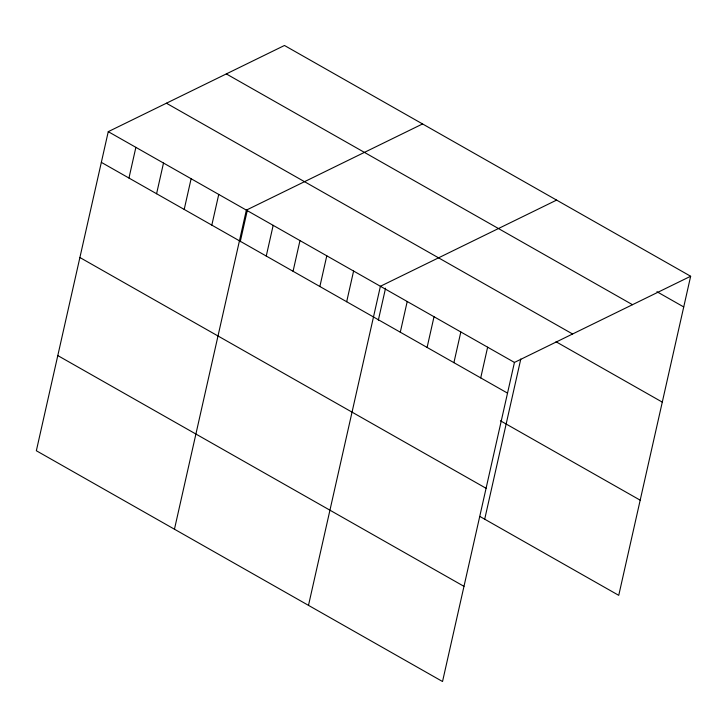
<?xml version="1.0" encoding="UTF-8"?>
<svg xmlns="http://www.w3.org/2000/svg" width="727" height="727" viewBox="0 0 727 727"><rect width="100%" height="100%" fill="white"/><g stroke="black" fill="none" stroke-linecap="round" stroke-linejoin="round"><path stroke-width="1.09" d="M108.259 131.66L36.35 450.749L442.534 681.517L514.443 362.428L690.65 276.251L284.466 45.483L108.259 131.66L514.443 362.428M128.961 178.051L135.876 147.345M156.587 193.736L163.502 163.039M184.204 209.431L191.119 178.733M211.821 225.125L218.745 194.427M174.453 529.211L246.362 210.121L422.569 123.944M240.246 241.691L247.453 209.721M266.255 256.049L273.17 225.352M293.063 271.28L299.978 240.582M319.871 286.511L326.786 255.813M346.679 301.741L353.595 271.044M308.493 605.364L380.403 286.274L556.609 200.098M378.349 320.153L385.555 288.183M400.295 332.203L407.211 301.505M427.103 347.433L434.019 316.736M453.912 362.664L460.827 331.966M480.72 377.895L487.635 347.197M484.7 519.187L520.796 359.011M690.65 276.251L618.741 595.34L479.911 516.47M656.926 291.718L683.734 306.948M226.315 73.918L632.499 304.695M166.41 103.216L572.594 333.993M556.01 341.745L662.288 402.122M101.344 162.357L507.528 393.125M500.403 420.76L640.187 500.176M79.897 257.522L486.081 488.29M57.796 355.576L463.98 586.344"/></g></svg>
